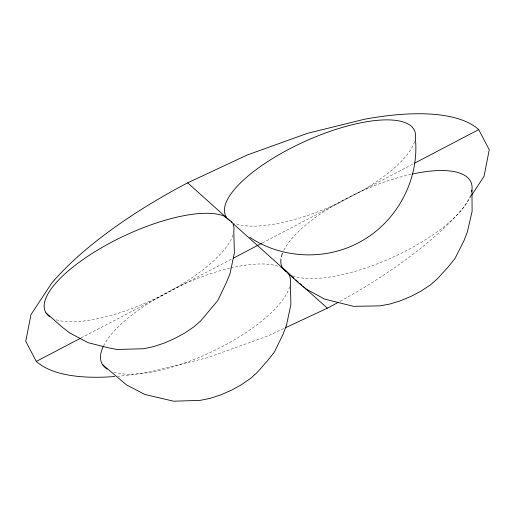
<?xml version="1.0" encoding="UTF-8"?>
<svg xmlns="http://www.w3.org/2000/svg" width="515" height="515" viewBox="0 0 515 515"><rect width="100%" height="100%" fill="white"/><g stroke="black" fill="none" stroke-linecap="round" stroke-linejoin="round"><path stroke-width="0.39" stroke-dasharray="2.58 1.93" d="M471.116 196.009L463.307 207.854A252.176 87.074 -24.7 0 1 338.767 302.054M81.125 337.924L231.917 258.916M262.476 242.9L413.23 163.905M283.714 328.564L267.716 336.038L207.391 357.732L150.47 371.779A252.176 87.074 -24.7 0 1 117.858 376.272M232.992 234.892A103.592 34.962 -25.2 0 1 153.985 299.164A103.592 34.962 -25.2 0 1 54.017 319.049M414.562 141.728A103.592 35.014 -24.2 0 1 362.412 190.531L338.793 202.916A103.592 35.014 -24.2 0 1 234.344 223.175M470.697 195.101A103.592 36.571 -24.2 0 1 391.181 258.021A103.592 36.571 -24.2 0 1 291.638 275.448M283.855 250.174A103.592 36.571 -24.2 0 1 411.285 174.276M289.668 286.578A103.592 36.52 -25.2 0 1 213.345 351.03A103.592 36.52 -25.2 0 1 112.618 371.798M103.605 345.835A103.592 36.52 -25.2 0 1 152.691 300.702L176.104 287.879A103.592 36.52 -25.2 0 1 230.025 268.135M230.823 267.942A103.592 36.52 -25.2 0 1 280.321 267.111"/><path stroke-width="0.77" d="M471.547 195.352L483.997 176.458L489.25 149.762L478.712 129.6A252.176 87.074 -24.7 0 0 364.53 119.235L307.61 133.282L247.284 154.976L187.647 182.844A252.176 87.074 -24.7 0 0 51.693 283.16L31.003 314.556L25.75 341.252L36.288 361.421A252.176 87.074 -24.7 0 0 114.787 376.523M36.288 361.421L80.417 338.297M233.334 258.17L261.762 243.273M414.659 163.158L478.712 129.6M285.168 327.881L327.353 308.17A252.176 87.074 -24.7 0 0 338.059 302.447M249.839 237.357C283.668 259.991 330.16 260.777 364.729 239.192C398.642 218.592 419.365 177.913 415.38 138.335A103.592 35.014 -24.2 0 0 313.59 137.64A103.592 35.014 -24.2 0 0 226.291 216.937M232.111 222.216L224.089 216.049A103.592 34.962 -25.2 0 0 102.073 247.432A103.592 34.962 -25.2 0 0 49.549 316.622M283.372 269.049L286.314 271.411M102.491 364.523L126.381 384.821L144.721 394.4L173.607 401.204L200.097 400.38L209.798 398.443L220.375 395.037L231.113 390.396L241.278 384.827L250.181 378.718L257.204 372.474L267.729 360.494L274.463 351.932L282.864 334.647L286.501 325.126L290.904 304.436L290.357 283.263A103.592 36.52 -25.2 0 0 288.876 274.27M45.996 312.882L62.424 327.328L69.77 332.973L88.174 342.707L108.382 347.812L117.027 349.473L143.556 348.739L153.213 346.717L163.77 343.267L174.508 338.613L184.685 333.076L193.621 327.038L200.696 320.903L217.942 300.316L226.265 282.844L230.038 273.607L234.389 252.781L233.791 231.473A103.592 34.962 -25.2 0 0 233.134 224.25M187.647 182.844L229.864 220.716M231.042 221.772L282.78 268.193M285.136 270.298L286.308 271.353M288.091 272.95L294.039 278.287M295.822 279.89L298.204 282.02M299.988 283.623L301.771 285.226M302.962 286.295L327.353 308.17M471.94 190.119L472.12 211.317L467.356 231.956L463.674 241.387L454.951 258.562L448.153 267.008L437.357 278.86L430.283 284.975L421.315 290.949L411.079 296.357L400.271 300.844L389.617 304.095L379.858 305.891L353.387 306.316L324.585 299.08L306.444 289.211L298.919 283.16L282.786 268.579A103.592 36.571 -24.2 0 1 280.945 258.974M412.084 174.096A103.592 36.571 -24.2 0 1 471.714 191.49M281.325 256.901A103.592 36.571 -24.2 0 1 282.478 253.245M107.062 369.113A103.592 36.52 -25.2 0 1 103.245 346.576M281.1 267.459A103.592 36.52 -25.2 0 1 285.181 269.957M286.295 270.929A103.592 36.52 -25.2 0 1 288.509 273.639"/></g></svg>
